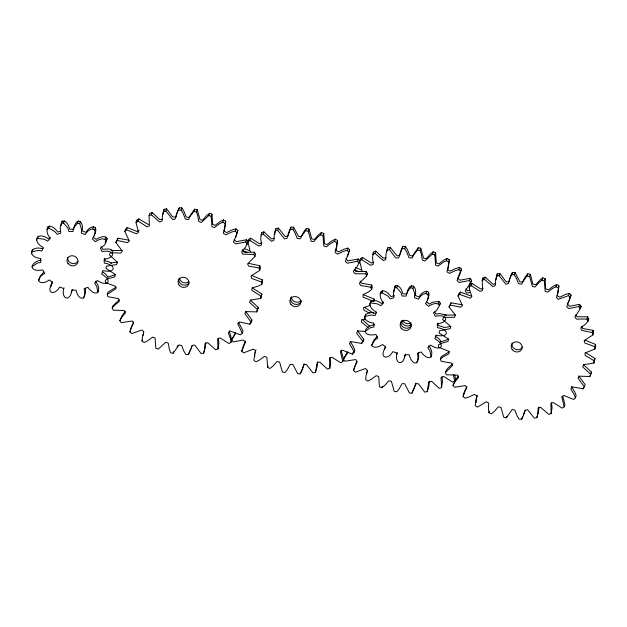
<?xml version="1.0" encoding="UTF-8"?>
<svg xmlns="http://www.w3.org/2000/svg" width="627" height="627" viewBox="0 0 627 627"><rect width="100%" height="100%" fill="white"/><g stroke="black" fill="none" stroke-linecap="round" stroke-linejoin="round"><path stroke-width="0.94" d="M250.259 300.035L258.308 307.489L256.702 311.909L246.231 311.611L244.789 313.571L251.2 322.254L249.891 324.19L239.561 322.019L237.711 323.657L242.241 333.227L240.525 334.873L230.031 331.017L228.322 332.772L230.438 338.713L231.026 342.248L228.973 343.533L220.101 337.922L217.671 338.745L217.984 348.965L215.68 349.842L207.709 342.64L204.99 343.635L204.527 349.733L203.618 353.126L201.142 353.557L194.762 345.14L192.081 345.352L191.266 348.314M362.061 319.308L369.468 326.079M583.431 364.616L591.48 372.077L589.866 376.498L579.395 376.2L577.961 378.159L584.372 386.843L583.063 388.779L572.075 386.843L570.789 388.905L574.097 394.414L575.414 397.816L573.697 399.462L563.908 395.488L561.729 396.75L564.198 406.837L562.145 408.122L553.265 402.503L550.843 403.333L551.157 413.554L548.844 414.431L540.513 407.236L538.162 408.224L537.7 414.322L536.79 417.715L534.314 418.146L527.566 409.674L525.026 410.199L523.271 416.03L521.648 419.149L519.101 419.118L517.157 415.952L514.806 410.074L512.212 409.486L506.318 417.809L503.794 417.323L500.926 407.299L498.3 406.876L494.225 411.508L491.388 413.749L488.989 412.817L488.464 409.274L488.684 403.153L486.466 401.703L477.429 407.119L475.242 405.787L476.089 398.976L477.351 395.19M205.758 342.538L205.28 347.483L203.618 353.126M317.568 361.818L317.082 366.756L315.42 372.407L312.951 372.83L306.195 364.358L303.656 364.89L301.908 370.714L300.286 373.841L297.739 373.81L292.833 364.381L290.199 364.436L287.229 369.765L284.956 372.501L282.432 372.015L279.556 361.991L276.938 361.567L272.863 366.199L270.025 368.441L267.627 367.508L266.898 357.28L264.382 356.395L259.351 360.149L256.067 361.803L253.88 360.47L254.727 353.667L255.981 349.882M429.37 381.098L428.892 386.036L427.23 391.679L424.753 392.11L418.374 383.693L415.693 383.904L414.878 386.867M538.93 407.127L538.452 412.072L536.79 417.715M345.955 258.606L347.758 260.91L358.252 259.022L359.765 260.997L357.335 266.342L353.456 271.123L353.479 271.789L355.125 273.787L365.572 273.74L366.662 275.927L359.357 283.2L360.564 285.434L370.949 287.276L371.56 289.588L368.684 291.782L363.025 294.714L363.064 297.151L373.418 301.36L374.162 299.11L363.809 294.894M567.317 303.923L569.496 306.266L579.614 304.33L581.127 306.305L580.383 308.555L574.841 317.097L576.487 319.096L586.943 319.049L588.024 321.236L585.704 323.932L580.837 327.858L581.386 330.272L592.311 332.584L592.93 334.896L584.137 340.633L584.866 343.016L594.78 346.668L594.898 349.027L584.967 352.993L585.179 355.431L594.247 360.768L593.871 363.072L583.659 364.663L582.679 366.873L590.736 374.335M162.322 219.254L159.736 219.615L152.118 212.569L149.806 213.446L149.061 215.696L149.375 225.924L146.945 226.747L138.065 221.127L136.02 222.413L138.481 232.507L136.31 233.761L126.513 229.788L124.797 231.434L129.327 241.003L127.485 242.641L117.155 240.47L115.838 242.414L122.257 251.09L120.815 253.049L110.344 252.759L109.482 254.923L117.531 262.384L116.551 264.586L106.347 266.185L105.963 268.481L115.352 274.438L114.866 276.797L108.636 278.615L105.312 280.23L105.43 282.581L115.352 286.241L116.073 288.616L107.288 294.353L107.899 296.665L118.621 298.679L119.373 301.391L114.514 305.318L112.186 308.014L113.275 310.2L124.35 310.53L125.392 312.818L121.513 317.599L119.835 320.695L121.348 322.67L132.148 320.993L133.645 323.077L130.894 328.517M274.438 238.354L271.546 238.895L263.92 231.849L261.616 232.719L260.699 238.503L261.545 244.64L261.177 245.196L258.755 246.019L249.875 240.407L247.822 241.693L250.291 251.78M261.53 234.49L261.616 232.719M315.42 372.407L317.278 362.437L319.864 362.077L327.482 369.123L329.786 368.245L329.481 358.017L331.902 357.194L340.782 362.814L342.836 361.528L343.58 359.279L341.041 350.117M385.934 257.807L383.348 258.167L375.73 251.129L373.418 251.999L372.509 257.783L373.347 263.92L372.987 264.476L370.557 265.299L361.677 259.688L359.632 260.965L362.1 271.06M373.292 254.648L373.378 252.885M427.23 391.679L428.774 381.89L431.666 381.357L439.292 388.395L441.596 387.525L441.016 377.525L443.712 376.474L452.584 382.086L454.638 380.808L455.39 378.551L454.802 375.017M495.495 283.843L492.908 284.203L485.282 277.158L482.978 278.035L482.226 280.285L482.539 290.505L480.117 291.336L471.238 285.716L469.184 287.001L469.772 290.536L471.888 296.477L470.179 298.24L459.685 294.377L457.969 296.022L462.499 305.592L460.657 307.23L450.327 305.059L449.01 306.995L455.382 315.013L454.575 317.286L443.516 317.348L442.654 319.511L450.523 326.314L450.217 328.713L439.519 330.774L439.135 333.07L448.524 339.027L448.039 341.386L441.8 343.204L438.485 344.819L438.602 347.17L448.956 351.379L448.995 353.816L443.336 356.747L440.46 358.942L441.071 361.254L451.456 363.096L452.663 365.329L445.358 372.603L446.448 374.789L457.522 375.118L458.564 377.407L454.685 382.188L453 385.284L454.52 387.259L465.32 385.581L466.817 387.666L464.066 393.105L463.094 396.483L464.983 398.169L468.596 397.157L474.38 394.43L476.685 395.739L476.857 396.679M482.892 279.799L482.978 278.035M192.019 346.065L188.476 354.561L185.929 354.529L183.985 351.363L181.642 345.493L179.04 344.905L173.146 353.22L170.63 352.735L169.368 349.317L168.279 343.196L165.826 342.162L158.216 349.161L155.817 348.228L155.088 338L152.573 337.114L147.549 340.869L144.257 342.53L142.078 341.198L142.298 337.671L143.818 331.769L141.921 329.967L131.811 333.58L129.922 331.895L131.646 326.267L133.786 321.808M149.061 215.696L151.366 214.826L159.705 222.013L162.048 221.033L162.511 214.928L163.428 211.534L165.896 211.111L172.652 219.583L175.192 219.05L177.692 210.97L179.314 207.85L181.861 207.882L183.805 211.048L186.156 216.926L188.751 217.514L194.644 209.191L197.168 209.677L200.037 219.701L202.662 220.124L206.738 215.492L209.575 213.251L211.973 214.183L212.702 224.411L215.218 225.297L220.242 221.543L223.533 219.881L225.72 221.213L224.121 230.274M225.72 221.213L224.874 228.024L223.29 233.236L225.838 234.827L231.622 232.092L235.235 231.081L235.979 228.831L237.868 230.517L235.587 236.959M254.742 356.457L254.86 354.694M260.863 234.976L263.175 234.098L271.507 241.293L273.858 240.306L274.32 234.208L275.982 228.565L278.459 228.134L285.207 236.606L287.746 236.081L289.494 230.25L291.116 227.131L293.663 227.154L298.57 236.583L301.203 236.536L304.173 231.198L306.446 228.463L308.97 228.957L311.846 238.973L314.464 239.396L318.547 234.772L321.377 232.531L323.783 233.456L324.512 243.691L327.02 244.569L332.051 240.823L335.335 239.161L337.522 240.494L335.931 249.554M337.522 240.494L336.675 247.304L335.037 252.172L335.335 252.791L337.639 254.1L343.424 251.372L347.037 250.361L347.789 248.104L349.678 249.789L345.367 261.522L347.382 263.207L357.5 261.271L359.02 263.246M393.983 291.759L394.485 288.154M372.673 254.248L374.977 253.379L383.316 260.566L385.66 259.586L386.122 253.488L387.784 247.837L390.26 247.414L397.009 255.887L399.548 255.354L401.304 249.53L402.926 246.403L405.473 246.435L407.417 249.601L409.768 255.479L412.362 256.067L418.256 247.743L420.78 248.229L423.648 258.253L426.274 258.677L430.349 254.045L433.186 251.811L435.585 252.736L436.314 262.964L438.829 263.849L443.853 260.095L447.145 258.442L449.332 259.774L447.733 268.834M449.332 259.774L448.485 266.577L446.902 271.789L449.449 273.38L455.233 270.652L458.846 269.634L459.591 267.384L461.48 269.069L457.953 277.604M476.05 402.652L476.222 400.002M482.226 280.285L484.538 279.407L492.869 286.602L495.22 285.622L495.683 279.517L496.6 276.123L499.068 275.7L505.824 284.172L508.364 283.639L510.864 275.559L512.486 272.439L515.033 272.471L519.94 281.899L522.573 281.844L525.544 276.515L527.816 273.78L530.332 274.265L532.879 284.109L535.834 284.713L539.91 280.081L542.747 277.839L545.145 278.772L545.584 288.765L548.39 289.886L553.414 286.131L556.705 284.47L558.892 285.802L557.207 295.568L559.754 297.159L565.538 294.431L569.151 293.42L571.04 295.105L569.089 300.78M558.892 285.802L558.046 292.613L556.4 297.48L558.289 299.283L568.407 295.67L569.151 293.42M63.962 288.522L64.025 287.84M397.197 352.429L397.173 354.263M50.889 286.9L51.061 285.544M163.028 214.332L163.263 212.678M274.72 234.443L274.955 232.782M496.082 279.752L496.318 278.098M95.508 281.217C98.188 283.984 99.599 288.671 97.961 292.3C94.512 295.043 89.92 290.16 87.874 287.346L84.12 288.765C87.709 300.819 78.32 301.407 76.032 290.168L71.886 290.121C70.436 301.94 61.195 299.816 63.648 288.522L59.745 287.009C53.82 296.845 45.457 292.401 52.605 282.659L49.533 279.916C40.136 286.594 33.584 279.916 44.58 273.458L42.816 269.908C39.415 270.582 32.675 271.13 32.008 266.765L37.22 263.113L40.81 262.337L40.614 258.512C27.008 257.148 29.869 245.079 42.597 248.731L43.122 248.3M31.35 253.864L32.432 249.609M257.564 309.746L249.507 302.285L250.487 300.074L260.699 298.483L261.827 293.93L252.438 287.973M261.827 293.93L260.699 298.483M418.57 352.688C419.776 366.058 412.229 366.097 409.204 354.757L405.058 354.71C403.608 366.529 394.367 364.405 396.82 353.111L392.917 351.598C386.992 361.434 378.63 356.99 385.777 347.248L382.705 344.505C379.852 346.449 373.849 349.161 371.662 345.359L374.844 340.053L377.752 338.047L375.988 334.497C372.587 335.163 365.847 335.719 365.18 331.354L370.392 327.702L373.982 326.926L373.786 323.101C360.18 321.737 363.041 309.667 375.769 313.32L376.294 312.889M365.384 315.538L365.604 314.198M585.61 352.562L594.999 358.519L593.871 363.072M102.342 271.225L102.42 271.891L105.532 273.96L107.969 276.993M435.514 335.813L435.593 336.48L438.704 338.549L441.134 341.582M143.05 335.414L143.669 332.138M255.165 353.056L255.557 350.705L253.386 349.098L243.613 352.86L241.732 351.175L245.463 342.013L243.276 340.014L233.15 341.942L231.637 339.975L235.266 334.136M366.819 373.151L367.281 370.69M476.379 399.187L476.841 396.726M60.913 225.571L61.321 223.565M417.535 360.376L418.037 356.771L417.292 353.354L421.046 351.935C423.084 354.749 427.685 359.632 431.133 356.888C432.771 353.26 431.36 348.573 428.68 345.806M245.541 311.321L251.952 320.005L251.2 322.254M357.343 330.594L363.762 339.278L363.009 341.535L361.693 343.471L350.705 341.535L349.419 343.588L352.735 349.106L354.051 352.507L352.335 354.153L342.538 350.179L340.367 351.433L342.836 361.528M578.705 375.91L585.124 384.586L584.372 386.843M175.991 216.464L176.524 214.097M304.181 363.762L302.661 368.464M415.983 383.042L412.088 393.121L409.541 393.09L404.634 383.661L402.009 383.708L399.031 389.046L396.758 391.781L394.242 391.287L391.366 381.271L388.74 380.848L384.664 385.472L381.827 387.713L379.429 386.788L378.7 376.553L376.184 375.675L371.16 379.421L367.869 381.083L365.69 379.75L365.917 376.224L367.43 370.33L365.533 368.527L355.423 372.14L353.534 370.455L354.506 367.077L357.257 361.638L355.76 359.545L344.96 361.223L343.447 359.247L347.334 351.849M509.696 278.686L508.881 281.648L506.201 281.86L499.821 273.443L497.344 273.874L496.6 276.123M73.947 227.617C77.293 215.868 84.136 222.107 82.027 230.83L85.938 232.343C90.335 224.646 99.771 224.435 94.081 235.415M72.481 289.486L71.164 292.613M405.653 354.067L404.337 357.202M51.155 284.862L52.347 281.688M163.49 211.832L164.172 209.285L166.649 208.854L172.723 217.06L175.936 216.801M275.065 231.959L275.982 228.565M386.875 251.231L387.784 247.837M384.32 349.451L385.519 346.276M496.435 277.267L497.344 273.874M237.868 230.517L236.144 236.144L233.385 241.928L235.572 243.927L245.698 241.998L247.21 243.966L245.533 247.069L241.654 251.842L242.688 254.139L253.77 254.46L254.852 256.647L247.547 263.92L248.754 266.154L259.139 267.995L259.758 270.308L250.965 276.045L251.693 278.427L261.608 282.079L261.733 284.439L258.41 286.045L252.172 287.864L251.693 290.23L261.075 296.179M461.48 269.069L459.763 274.697L456.997 280.481L459.183 282.479L469.309 280.551L470.822 282.526L465.179 290.732L466.566 292.95L469.897 292.676M571.04 295.105L566.73 306.83L568.744 308.515L578.87 306.587L580.383 308.555M406.962 293.82C408.412 282.001 417.653 284.125 415.199 295.419L419.102 296.932C423.507 289.235 432.936 289.023 427.246 300.004M31.679 251.858L38.137 250.416L41.852 250.988L43.255 247.461C31.569 241.622 37.197 230.658 48.303 238.871L50.254 237.437M36.413 240.008L38.31 236.058M32.048 266.734C32.69 262.909 37.455 260.432 41.21 260.197M37.565 238.315L44.274 239.295L47.558 241.121L50.348 238.448C47.652 235.556 45.998 230.83 47.715 227.052C51.163 224.309 55.764 229.192 57.802 232.006L60.247 231.402M46.97 229.31L48.757 228.189L49.509 225.939M38.498 280.771L40.3 276.193L43.851 272.016M61.383 223.455L62.151 221.151C66.321 219.803 68.915 225.822 69.644 229.184L73.79 229.231M61.407 223.408L63.562 223.032L64.307 220.782M63.601 223.071L67.841 228.071L68.892 231.434L73.038 231.481C72.646 227.045 77.45 224.897 78.273 220.947M97.961 292.3L96.668 286.124L94.583 283.153L97.373 280.481C107.758 287.503 113.126 280.622 101.668 274.14L103.079 270.621C115.823 273.56 116.888 264.97 104.317 263.097L104.121 259.264C117.155 257.376 113.84 249.005 102.115 251.701L100.344 248.143C111.34 241.693 104.795 235.007 95.398 241.693L92.326 238.95C99.474 229.208 91.111 224.756 85.186 234.592L81.283 233.079L81.675 229.678L79.747 223.674L80.468 221.37M92.874 228.714L93.619 226.465M94.779 229.874L95.523 227.625M83.524 298.201L85.515 291.524L85.405 288.099M105.117 239.114C107.679 234.286 98.086 237.617 96.143 239.436L93.117 237.037M106.433 240.839L107.186 238.581L105.861 236.865M112.382 252.814C114.859 248.261 105.728 248.739 102.859 249.444L101.08 246.552M115.838 242.414L117.907 238.221L128.896 240.157M117.155 240.47L117.907 238.221M124.797 231.434L125.549 229.184L127.265 227.538L137.054 231.512L139.233 230.25M126.513 229.788L127.265 227.538M107.288 294.353L108.032 292.104L116.23 287.103M136.02 222.413L136.764 220.163L138.818 218.878L148.419 224.513M138.065 221.127L138.818 218.878M112.186 308.014L112.938 305.764L119.138 299.808M151.366 214.826L152.118 212.569M119.835 320.695L122.257 315.342L125.329 311.407M163.428 211.534L164.172 209.285M165.896 211.111L166.649 208.854M129.922 331.895L130.675 329.645M176.939 213.227L179.314 207.85M194.644 209.191C193.625 213.109 189.746 215.523 188.649 219.505L185.404 219.176L183.06 213.298L181.109 210.131L181.861 207.882M142.078 341.198L142.572 339.693M209.575 213.251L208.822 215.508L201.212 222.507L198.759 221.464L197.677 215.351L196.416 211.926L197.168 209.677M223.533 219.881L222.781 222.138L219.497 223.792L214.465 227.546L211.957 226.66L211.221 216.433L211.973 214.183M173.146 353.22L173.648 351.723M188.476 354.561L189.229 352.311M245.698 241.998L246.442 239.741L236.324 241.677L234.137 239.679M247.822 241.693L248.574 239.436L250.62 238.158L259.5 243.77L261.929 242.947M247.21 243.966L247.963 241.716L246.442 239.741M249.875 240.407L250.62 238.158M217.984 348.965L218.901 343.181L218.314 338.196M253.77 254.46L254.515 252.211L244.068 252.258L242.312 249.922M254.852 256.647L255.604 254.397L254.515 252.211M263.175 234.098L263.92 231.849M231.888 339.223L235.525 332.569M231.026 342.248L231.778 339.999L229.239 330.844M259.139 267.995L259.892 265.746L248.966 263.434M259.758 270.308L260.503 268.058L259.892 265.746M242.241 333.227L242.994 330.978L238.589 322.349M291.116 227.131L286.994 238.331L284.454 238.856L277.706 230.383L278.459 228.134M261.608 282.079L262.36 279.83L252.007 275.621M261.733 284.439L262.478 282.181L262.36 279.83M249.891 324.19L250.635 321.941M241.732 351.175L243.448 345.548L245.588 341.088M256.702 311.909L257.195 310.404M306.446 228.463C305.427 232.39 301.548 234.796 300.458 238.785L297.214 238.448L294.862 232.578L292.919 229.411L293.663 227.154M321.377 232.531L320.632 234.78L317.795 237.022L313.719 241.654L311.094 241.23L308.225 231.206L308.97 228.957M267.627 367.508L268.121 366.003M335.335 239.161L334.591 241.411L331.299 243.072L326.275 246.826L323.759 245.941L323.03 235.713L323.783 233.456M300.286 373.841L301.031 371.592M349.678 249.789L348.925 252.046L347.037 250.361M357.5 261.271L358.252 259.022M359.632 260.965L360.376 258.716L362.43 257.431L371.309 263.05L373.731 262.227M361.677 259.688L362.43 257.431M329.786 368.245L330.703 362.461L330.123 357.476M365.572 273.74L366.325 271.483L355.87 271.53L354.231 269.532M366.662 275.927L367.406 273.67L366.325 271.483M374.977 253.379L375.73 251.129M370.949 287.276L371.701 285.019L361.309 283.177L360.11 280.951M371.56 289.588L372.313 287.338L371.701 285.019M352.335 354.153L352.829 352.648M364.522 318.453L365.267 316.204M364.851 316.447L371.309 315.005L375.024 315.569L376.427 312.05C364.734 306.211 370.361 295.239 381.475 303.46L383.426 302.026M354.051 352.507L354.796 350.258L353.479 346.849L350.172 341.339M369.585 304.597L371.482 300.647M402.926 246.403L398.803 257.611L398.223 257.979L395.59 257.862L389.516 249.664L390.26 247.414M365.22 331.322C365.902 327.325 370.878 324.998 374.727 324.676M361.693 343.471L362.445 341.221M353.534 370.455L356.567 361.755M370.729 302.904L377.446 303.883L380.73 305.71L383.52 303.037C380.824 300.145 379.17 295.419 380.887 291.641C384.335 288.898 388.936 293.781 390.974 296.595L394.273 295.67M380.142 293.898L381.929 292.778L382.674 290.528M371.686 345.305L373.473 340.782L377.023 336.597M418.256 247.743C417.237 251.67 413.358 254.076 412.26 258.065L409.016 257.728L406.672 251.85L404.721 248.684L405.473 246.435M394.555 288.044L395.323 285.74C399.485 284.392 402.087 290.411 402.816 293.773L406.688 294.039M394.571 287.997L396.734 287.621L397.479 285.363M433.186 251.811L432.434 254.06L424.824 261.059L422.371 260.025L421.289 253.904L420.027 250.487L420.78 248.229M396.773 287.66L401.014 292.66L402.064 296.022L406.21 296.069C405.912 291.704 410.426 289.345 411.445 285.536M431.133 356.888L429.84 350.712L427.755 347.742L430.545 345.069C440.93 352.092 446.291 345.211 434.84 338.729L436.251 335.21C448.995 338.149 450.061 329.559 437.489 327.686L437.293 323.853C450.327 321.964 447.012 313.594 435.287 316.29L433.516 312.732L436.423 310.726L439.59 305.474C437.489 301.571 431.415 304.338 428.562 306.282L425.498 303.539C432.646 293.797 424.275 289.345 418.358 299.181L414.455 297.668L414.847 294.267L412.919 288.263L413.64 285.959M381.827 387.713L382.329 386.216M447.145 258.442L446.393 260.691L443.109 262.352L438.077 266.099L435.569 265.221L434.84 254.985L435.585 252.736M426.039 293.303L426.791 291.046M427.943 294.463L428.696 292.213M416.696 362.79L417.464 360.486M438.281 303.703L439.033 301.454L440.358 303.17L439.605 305.427M412.088 393.121L412.59 391.616M449.01 306.995L451.072 302.81L462.06 304.746M450.327 305.059L451.072 302.81M457.969 296.022L458.721 293.773L460.437 292.127L470.932 295.983M459.685 294.377L460.437 292.127M440.46 358.942L441.204 356.692L449.402 351.692M469.309 280.551L470.054 278.302L459.936 280.23L457.749 278.231M469.184 287.001L469.936 284.752L471.99 283.467L480.862 289.078L483.292 288.255M470.822 282.526L471.575 280.269L470.054 278.302M471.238 285.716L471.99 283.467M445.358 372.603C446.314 368.707 449.92 366.192 452.992 363.911M441.596 387.525L442.513 381.741L441.933 376.749M484.538 279.407L485.282 277.158M453 385.284L455.429 379.931L458.502 375.996M499.068 275.7L499.821 273.443M463.094 396.483L464.819 390.856L466.95 386.397M510.112 277.816L512.486 272.439M527.816 273.78C526.79 277.698 522.918 280.112 521.821 284.094L518.576 283.765L516.225 277.886L514.281 274.72L515.033 272.471M542.747 277.839L541.994 280.089L539.157 282.33L535.082 286.962L532.456 286.539L529.588 276.515L530.332 274.265M488.989 412.817L489.491 411.32M556.705 284.47L555.953 286.727L552.669 288.381L547.637 292.135L545.122 291.249L544.393 281.021L545.145 278.772M506.318 417.809L506.82 416.312M521.648 419.149L522.401 416.9M578.87 306.587L579.614 304.33M551.157 413.554L552.073 407.769L551.486 402.785M586.943 319.049L587.687 316.8L577.232 316.839L575.594 314.848M588.024 321.236L588.777 318.986L587.687 316.8M564.198 406.837L564.943 404.587L562.74 396.201M592.311 332.584L593.064 330.335L582.679 328.493L581.472 326.259M592.93 334.896L593.675 332.647L593.064 330.335M575.414 397.816L576.166 395.566L574.849 392.165L571.534 386.647M594.78 346.668L595.532 344.419L585.179 340.21M594.898 349.027L595.65 346.77L595.532 344.419M583.063 388.779L583.557 387.282M594.247 360.768L594.999 358.519M589.866 376.498L591.48 372.077M395.323 285.74L393.341 292.417L393.975 297.425L393.529 297.919L390.221 298.844L387.878 296.038L381.929 292.778M525.183 410.654L523.208 415.34M107.186 238.581L105.03 242.649M440.334 303.225L439.3 305.498M257.446 309.652L258.308 307.489M224.105 230.321L224.278 231.261L226.582 232.57L232.366 229.843L235.979 228.831M335.915 249.601L336.08 250.541L338.392 251.85L344.176 249.123L347.789 248.104M447.717 268.881L447.89 269.814L450.194 271.13L455.978 268.395L459.591 267.384M62.151 221.151L60.168 227.828L60.803 232.836L60.357 233.33L57.049 234.255L54.706 231.449L48.812 228.212M347.397 256.239L348.706 253.167M189.636 351.528L190.851 349.184M301.438 370.808L302.253 369.248M412.84 390.864L414.463 387.745M246.701 244.036L247.963 241.716M358.926 262.541L359.765 260.997M343.447 359.247L348.189 352.217M469.889 283.373L471.575 280.269M579.873 308.625L581.127 306.305M567.929 302.943L568.76 301.548M450.97 326.463L443.9 327.56M177.08 346.825L177.99 345.422M251.074 321.298L251.952 320.005M362.884 340.571L363.762 339.278M366.246 275.018L367.406 273.67M587.617 320.334L588.777 318.986M122.147 250.447L111.097 250.502M455.32 315.036L444.261 315.091M410.654 287.824L412.919 288.263M117.625 262.172L110.728 262.972M107.719 277.173L115.619 274.548M440.06 342.162L448.791 339.136M249.57 250.675L244.499 248.613M361.371 269.955L355.454 267.541M370.22 305.325L363.597 307.685L363.817 310.122L369.781 313.187M275.229 230.814L277.706 230.383M387.039 250.095L389.516 249.664M469.78 290.528L467.319 290.701L466.033 288.812M365.306 319.261L361.975 319.519L361.309 321.902L368.065 327.639M438.978 301.446L432.411 302.277L429.315 304.024L426.509 301.916M178.562 210.1L181.109 210.131M290.372 229.38L292.919 229.411M402.173 248.66L404.721 248.684M511.734 274.689L514.281 274.72M364.695 331.456L358.033 330.891L356.52 333.18L363.009 341.535M417.504 249.993L420.027 250.487M305.702 230.72L308.225 231.206M193.892 211.44L196.416 211.926M527.064 276.029L529.588 276.515M77.521 223.196L79.747 223.674M446.252 315.13L439.692 313.555L436.031 314.033L434.66 311.956M541.994 280.089L544.393 281.021M432.434 254.06L434.84 254.985M320.632 234.78L323.03 235.713M208.822 215.508L211.221 216.433M354.702 269.798L358.824 271.695M242.046 250.173L247.014 252.415M443.469 327.082L438.234 325.429L437.803 323.07M555.953 286.727L558.14 288.059M446.393 260.691L448.579 262.023M334.591 241.411L336.777 242.743M222.781 222.138L224.968 223.471M111.551 263.309L108.73 261.702L105.07 260.84L104.631 258.489M373.629 313.202L364.248 307.254M568.407 295.67L570.288 297.355M458.846 269.634L460.735 271.319M235.235 231.081L237.116 232.766M453.337 374.797L454.638 380.808M136.764 220.163L137.062 221.927M47.723 227.107L47.887 228.792M374.162 299.11L374.288 301.462M411.453 324.3A5.572 5.04 18.4 0 1 405.261 325.57A5.572 5.04 18.4 0 1 401.609 320.491M411.163 322.913A5.572 5.04 18.4 0 1 402.746 320.209M411.696 324.841A5.572 5.04 18.4 0 1 404.854 327.945A5.572 5.04 18.4 0 1 401.076 321.439M522.503 346.982A5.572 5.04 18.4 0 1 515.566 349.357A5.572 5.04 18.4 0 1 512.134 342.969M77.944 261.435A5.572 5.04 18.4 0 1 71.345 263.238A5.572 5.04 18.4 0 1 67.755 257.493M189.001 282.965A5.572 5.04 18.4 0 1 182.402 284.768A5.572 5.04 18.4 0 1 178.805 279.023M188.852 281.703A5.572 5.04 18.4 0 1 183.147 282.511A5.572 5.04 18.4 0 1 179.534 278.098M301.383 301.062A5.572 5.04 18.4 0 1 294.549 304.166A5.572 5.04 18.4 0 1 290.771 297.66M301.148 300.513A5.572 5.04 18.4 0 1 294.956 301.791A5.572 5.04 18.4 0 1 291.304 296.704M401.194 328.172A5.572 5.04 18.4 0 0 410.701 327.702A5.572 5.04 18.4 0 0 405.018 320.303A5.572 5.04 18.4 0 0 401.194 328.172M512.251 349.701A5.572 5.04 18.4 0 0 521.758 349.231A5.572 5.04 18.4 0 0 516.076 341.825A5.572 5.04 18.4 0 0 512.251 349.701M68.022 263.583A5.572 5.04 18.4 0 0 77.529 263.113A5.572 5.04 18.4 0 0 71.846 255.714A5.572 5.04 18.4 0 0 68.022 263.583M179.079 285.113A5.572 5.04 18.4 0 0 188.586 284.642A5.572 5.04 18.4 0 0 182.904 277.244A5.572 5.04 18.4 0 0 179.079 285.113M290.881 304.385A5.572 5.04 18.4 0 0 300.388 303.923A5.572 5.04 18.4 0 0 294.706 296.516A5.572 5.04 18.4 0 0 290.881 304.385"/></g></svg>
